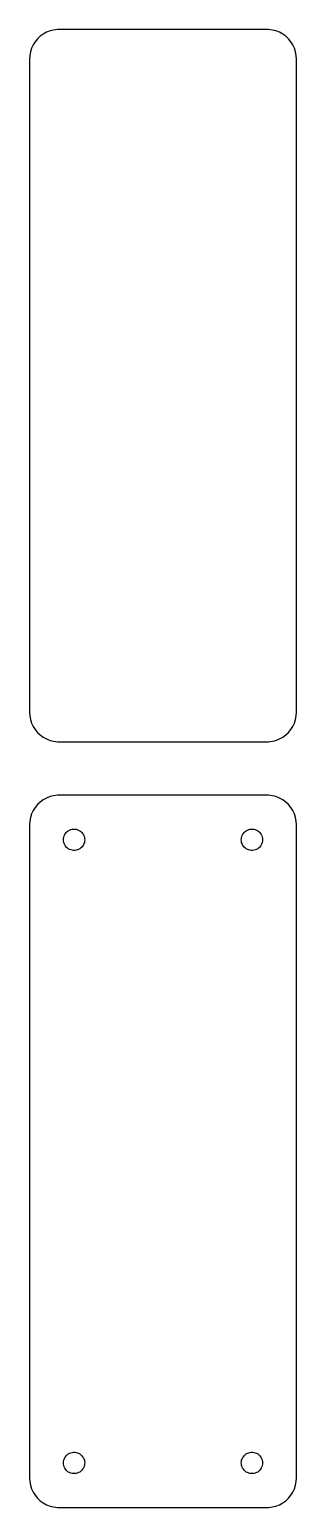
# Model space of a CAD drawing. Header units: metres. Extents: x -22 to 22, y 69 to 318.
import ezdxf

# ---------------------------------------------------------------- set-up
doc = ezdxf.new("R2010")
doc.units = ezdxf.units.M

msp = doc.modelspace()

# ---------------------------------------------------------------- linework, layer by layer
for p, q in [((-21.1448, 316.423), (-21.5451, 315.939)), ((-20.6871, 316.853), (-21.1448, 316.423)), ((-20.1791, 317.222), (-20.6871, 316.853)), ((-19.6289, 317.524), (-20.1791, 317.222)), ((-19.0451, 317.755), (-19.6289, 317.524)), ((-18.4369, 317.911), (-19.0451, 317.755)), ((-17.8139, 317.99), (-18.4369, 317.911)), ((17.8139, 317.99), (-17.8139, 317.99)), ((18.4369, 317.911), (17.8139, 317.99)), ((19.0451, 317.755), (18.4369, 317.911)), ((19.6289, 317.524), (19.0451, 317.755)), ((20.1791, 317.222), (19.6289, 317.524)), ((20.6871, 316.853), (20.1791, 317.222)), ((21.1448, 316.423), (20.6871, 316.853)), ((21.5451, 315.939), (21.1448, 316.423)), ((-22.3429, 314.243), (-22.4606, 313.627)), ((-22.1489, 314.841), (-22.3429, 314.243)), ((-21.8815, 315.409), (-22.1489, 314.841)), ((-21.5451, 315.939), (-21.8815, 315.409)), ((21.8815, 315.409), (21.5451, 315.939)), ((22.1489, 314.841), (21.8815, 315.409)), ((22.3429, 314.243), (22.1489, 314.841)), ((22.4606, 313.627), (22.3429, 314.243)), ((-22.4606, 313.627), (-22.5, 313)), ((-22.5, 313), (-22.5, 203)), ((22.5, 313), (22.4606, 313.627)), ((22.5, 203), (22.5, 313)), ((-22.5, 203), (-22.4606, 202.373)), ((-22.4606, 202.373), (-22.3429, 201.757)), ((-22.3429, 201.757), (-22.1489, 201.159)), ((22.1489, 201.159), (22.3429, 201.757)), ((22.3429, 201.757), (22.4606, 202.373)), ((22.4606, 202.373), (22.5, 203)), ((-22.1489, 201.159), (-21.8815, 200.591)), ((-21.8815, 200.591), (-21.5451, 200.061)), ((-21.5451, 200.061), (-21.1448, 199.577)), ((-21.1448, 199.577), (-20.6871, 199.147)), ((20.6871, 199.147), (21.1448, 199.577)), ((21.1448, 199.577), (21.5451, 200.061)), ((21.5451, 200.061), (21.8815, 200.591)), ((21.8815, 200.591), (22.1489, 201.159)), ((-20.6871, 199.147), (-20.1791, 198.778)), ((-20.1791, 198.778), (-19.6289, 198.476)), ((-19.6289, 198.476), (-19.0451, 198.245)), ((-19.0451, 198.245), (-18.4369, 198.089)), ((-18.4369, 198.089), (-17.8139, 198.01)), ((-17.8139, 198.01), (17.8139, 198.01)), ((17.8139, 198.01), (18.4369, 198.089)), ((18.4369, 198.089), (19.0451, 198.245)), ((19.0451, 198.245), (19.6289, 198.476)), ((19.6289, 198.476), (20.1791, 198.778)), ((20.1791, 198.778), (20.6871, 199.147)), ((-21.5451, 186.939), (-21.8815, 186.409)), ((-21.1448, 187.423), (-21.5451, 186.939)), ((-20.6871, 187.853), (-21.1448, 187.423)), ((-20.1791, 188.222), (-20.6871, 187.853)), ((-19.6289, 188.524), (-20.1791, 188.222)), ((-19.0451, 188.755), (-19.6289, 188.524)), ((-18.4369, 188.911), (-19.0451, 188.755)), ((-17.8139, 188.99), (-18.4369, 188.911)), ((17.8139, 188.99), (-17.8139, 188.99)), ((18.4369, 188.911), (17.8139, 188.99)), ((19.0451, 188.755), (18.4369, 188.911)), ((19.6289, 188.524), (19.0451, 188.755)), ((20.1791, 188.222), (19.6289, 188.524)), ((20.6871, 187.853), (20.1791, 188.222)), ((21.1448, 187.423), (20.6871, 187.853)), ((21.5451, 186.939), (21.1448, 187.423)), ((21.8815, 186.409), (21.5451, 186.939)), ((-22.4606, 184.627), (-22.5, 184)), ((-22.3429, 185.243), (-22.4606, 184.627)), ((-22.1489, 185.841), (-22.3429, 185.243)), ((-21.8815, 186.409), (-22.1489, 185.841)), ((22.1489, 185.841), (21.8815, 186.409)), ((22.3429, 185.243), (22.1489, 185.841)), ((22.4606, 184.627), (22.3429, 185.243)), ((22.5, 184), (22.4606, 184.627)), ((-22.5, 184), (-22.5, 74)), ((-16.7858, 181.726), (-16.7434, 181.948)), ((-16.7434, 181.948), (-16.6736, 182.163)), ((-16.6736, 182.163), (-16.5773, 182.367)), ((-16.5773, 182.367), (-16.4562, 182.558)), ((-16.4562, 182.558), (-16.3121, 182.732)), ((-16.3121, 182.732), (-16.1474, 182.887)), ((-16.1474, 182.887), (-15.9645, 183.02)), ((-15.9645, 183.02), (-15.7664, 183.129)), ((-15.7664, 183.129), (-15.5562, 183.212)), ((-15.5562, 183.212), (-15.3373, 183.268)), ((-15.3373, 183.268), (-15.113, 183.296)), ((-15.113, 183.296), (-14.887, 183.296)), ((-14.887, 183.296), (-14.6627, 183.268)), ((-14.6627, 183.268), (-14.4438, 183.212)), ((-14.4438, 183.212), (-14.2336, 183.129)), ((-14.2336, 183.129), (-14.0355, 183.02)), ((-14.0355, 183.02), (-13.8526, 182.887)), ((-13.8526, 182.887), (-13.6879, 182.732)), ((-13.6879, 182.732), (-13.5438, 182.558)), ((-13.5438, 182.558), (-13.4226, 182.367)), ((-13.4226, 182.367), (-13.3264, 182.163)), ((-13.3264, 182.163), (-13.2565, 181.948)), ((-13.2565, 181.948), (-13.2142, 181.726)), ((13.2142, 181.726), (13.2565, 181.948)), ((13.2565, 181.948), (13.3264, 182.163)), ((13.3264, 182.163), (13.4226, 182.367)), ((13.4226, 182.367), (13.5438, 182.558)), ((13.5438, 182.558), (13.6879, 182.732)), ((13.6879, 182.732), (13.8526, 182.887)), ((13.8526, 182.887), (14.0355, 183.02)), ((14.0355, 183.02), (14.2336, 183.129)), ((14.2336, 183.129), (14.4438, 183.212)), ((14.4438, 183.212), (14.6627, 183.268)), ((14.6627, 183.268), (14.887, 183.296)), ((14.887, 183.296), (15.113, 183.296)), ((15.113, 183.296), (15.3373, 183.268)), ((15.3373, 183.268), (15.5562, 183.212)), ((15.5562, 183.212), (15.7664, 183.129)), ((15.7664, 183.129), (15.9645, 183.02)), ((15.9645, 183.02), (16.1474, 182.887)), ((16.1474, 182.887), (16.3121, 182.732)), ((16.3121, 182.732), (16.4562, 182.558)), ((16.4562, 182.558), (16.5773, 182.367)), ((16.5773, 182.367), (16.6736, 182.163)), ((16.6736, 182.163), (16.7434, 181.948)), ((16.7434, 181.948), (16.7858, 181.726)), ((22.5, 74), (22.5, 184)), ((-16.8, 181.5), (-16.7858, 181.726)), ((-16.7858, 181.274), (-16.8, 181.5)), ((-16.7434, 181.052), (-16.7858, 181.274)), ((-16.6736, 180.837), (-16.7434, 181.052)), ((-16.5773, 180.633), (-16.6736, 180.837)), ((-16.4562, 180.442), (-16.5773, 180.633)), ((-16.3121, 180.268), (-16.4562, 180.442)), ((-16.1474, 180.113), (-16.3121, 180.268)), ((-15.9645, 179.98), (-16.1474, 180.113)), ((-15.7664, 179.871), (-15.9645, 179.98)), ((-15.5562, 179.788), (-15.7664, 179.871)), ((-15.3373, 179.732), (-15.5562, 179.788)), ((-15.113, 179.704), (-15.3373, 179.732)), ((-14.887, 179.704), (-15.113, 179.704)), ((-14.6627, 179.732), (-14.887, 179.704)), ((-14.4438, 179.788), (-14.6627, 179.732)), ((-14.2336, 179.871), (-14.4438, 179.788)), ((-14.0355, 179.98), (-14.2336, 179.871)), ((-13.8526, 180.113), (-14.0355, 179.98)), ((-13.6879, 180.268), (-13.8526, 180.113)), ((-13.5438, 180.442), (-13.6879, 180.268)), ((-13.4226, 180.633), (-13.5438, 180.442)), ((-13.3264, 180.837), (-13.4226, 180.633)), ((-13.2565, 181.052), (-13.3264, 180.837)), ((-13.2142, 181.274), (-13.2565, 181.052)), ((-13.2142, 181.726), (-13.2, 181.5)), ((-13.2, 181.5), (-13.2142, 181.274)), ((13.2, 181.5), (13.2142, 181.726)), ((13.2142, 181.274), (13.2, 181.5)), ((13.2565, 181.052), (13.2142, 181.274)), ((13.3264, 180.837), (13.2565, 181.052)), ((13.4226, 180.633), (13.3264, 180.837)), ((13.5438, 180.442), (13.4226, 180.633)), ((13.6879, 180.268), (13.5438, 180.442)), ((13.8526, 180.113), (13.6879, 180.268)), ((14.0355, 179.98), (13.8526, 180.113)), ((14.2336, 179.871), (14.0355, 179.98)), ((14.4438, 179.788), (14.2336, 179.871)), ((14.6627, 179.732), (14.4438, 179.788)), ((14.887, 179.704), (14.6627, 179.732)), ((15.113, 179.704), (14.887, 179.704)), ((15.3373, 179.732), (15.113, 179.704)), ((15.5562, 179.788), (15.3373, 179.732)), ((15.7664, 179.871), (15.5562, 179.788)), ((15.9645, 179.98), (15.7664, 179.871)), ((16.1474, 180.113), (15.9645, 179.98)), ((16.3121, 180.268), (16.1474, 180.113)), ((16.4562, 180.442), (16.3121, 180.268)), ((16.5773, 180.633), (16.4562, 180.442)), ((16.6736, 180.837), (16.5773, 180.633)), ((16.7434, 181.052), (16.6736, 180.837)), ((16.7858, 181.274), (16.7434, 181.052)), ((16.7858, 181.726), (16.8, 181.5)), ((16.8, 181.5), (16.7858, 181.274)), ((-16.6736, 77.1626), (-16.5773, 77.3672)), ((-16.5773, 77.3672), (-16.4562, 77.558)), ((-16.4562, 77.558), (-16.3121, 77.7322)), ((-16.3121, 77.7322), (-16.1474, 77.8869)), ((-16.1474, 77.8869), (-15.9645, 78.0198)), ((-15.9645, 78.0198), (-15.7664, 78.1287)), ((-15.7664, 78.1287), (-15.5562, 78.2119)), ((-15.5562, 78.2119), (-15.3373, 78.2681)), ((-15.3373, 78.2681), (-15.113, 78.2964)), ((-15.113, 78.2964), (-14.887, 78.2964)), ((-14.887, 78.2964), (-14.6627, 78.2681)), ((-14.6627, 78.2681), (-14.4438, 78.2119)), ((-14.4438, 78.2119), (-14.2336, 78.1287)), ((-14.2336, 78.1287), (-14.0355, 78.0198)), ((-14.0355, 78.0198), (-13.8526, 77.8869)), ((-13.8526, 77.8869), (-13.6879, 77.7322)), ((-13.6879, 77.7322), (-13.5438, 77.558)), ((-13.5438, 77.558), (-13.4226, 77.3672)), ((-13.4226, 77.3672), (-13.3264, 77.1626)), ((13.3264, 77.1626), (13.4226, 77.3672)), ((13.4226, 77.3672), (13.5438, 77.558)), ((13.5438, 77.558), (13.6879, 77.7322)), ((13.6879, 77.7322), (13.8526, 77.8869)), ((13.8526, 77.8869), (14.0355, 78.0198)), ((14.0355, 78.0198), (14.2336, 78.1287)), ((14.2336, 78.1287), (14.4438, 78.2119)), ((14.4438, 78.2119), (14.6627, 78.2681)), ((14.6627, 78.2681), (14.887, 78.2964)), ((14.887, 78.2964), (15.113, 78.2964)), ((15.113, 78.2964), (15.3373, 78.2681)), ((15.3373, 78.2681), (15.5562, 78.2119)), ((15.5562, 78.2119), (15.7664, 78.1287)), ((15.7664, 78.1287), (15.9645, 78.0198)), ((15.9645, 78.0198), (16.1474, 77.8869)), ((16.1474, 77.8869), (16.3121, 77.7322)), ((16.3121, 77.7322), (16.4562, 77.558)), ((16.4562, 77.558), (16.5773, 77.3672)), ((16.5773, 77.3672), (16.6736, 77.1626)), ((-16.8, 76.5), (-16.7858, 76.7256)), ((-16.7858, 76.2744), (-16.8, 76.5)), ((-16.7858, 76.7256), (-16.7434, 76.9476)), ((-16.7434, 76.0524), (-16.7858, 76.2744)), ((-16.7434, 76.9476), (-16.6736, 77.1626)), ((-16.6736, 75.8374), (-16.7434, 76.0524)), ((-16.5773, 75.6328), (-16.6736, 75.8374)), ((-16.4562, 75.442), (-16.5773, 75.6328)), ((-16.3121, 75.2678), (-16.4562, 75.442)), ((-16.1474, 75.1131), (-16.3121, 75.2678)), ((-15.9645, 74.9802), (-16.1474, 75.1131)), ((-15.7664, 74.8713), (-15.9645, 74.9802)), ((-15.5562, 74.7881), (-15.7664, 74.8713)), ((-15.3373, 74.7319), (-15.5562, 74.7881)), ((-15.113, 74.7036), (-15.3373, 74.7319)), ((-14.887, 74.7036), (-15.113, 74.7036)), ((-14.6627, 74.7319), (-14.887, 74.7036)), ((-14.4438, 74.7881), (-14.6627, 74.7319)), ((-14.2336, 74.8713), (-14.4438, 74.7881)), ((-14.0355, 74.9802), (-14.2336, 74.8713)), ((-13.8526, 75.1131), (-14.0355, 74.9802)), ((-13.6879, 75.2678), (-13.8526, 75.1131)), ((-13.5438, 75.442), (-13.6879, 75.2678)), ((-13.4226, 75.6328), (-13.5438, 75.442)), ((-13.3264, 75.8374), (-13.4226, 75.6328)), ((-13.3264, 77.1626), (-13.2565, 76.9476)), ((-13.2565, 76.0524), (-13.3264, 75.8374)), ((-13.2565, 76.9476), (-13.2142, 76.7256)), ((-13.2142, 76.2744), (-13.2565, 76.0524)), ((-13.2142, 76.7256), (-13.2, 76.5)), ((-13.2, 76.5), (-13.2142, 76.2744)), ((13.2, 76.5), (13.2142, 76.7256)), ((13.2142, 76.2744), (13.2, 76.5)), ((13.2142, 76.7256), (13.2565, 76.9476)), ((13.2565, 76.0524), (13.2142, 76.2744)), ((13.2565, 76.9476), (13.3264, 77.1626)), ((13.3264, 75.8374), (13.2565, 76.0524)), ((13.4226, 75.6328), (13.3264, 75.8374)), ((13.5438, 75.442), (13.4226, 75.6328)), ((13.6879, 75.2678), (13.5438, 75.442)), ((13.8526, 75.1131), (13.6879, 75.2678)), ((14.0355, 74.9802), (13.8526, 75.1131)), ((14.2336, 74.8713), (14.0355, 74.9802)), ((14.4438, 74.7881), (14.2336, 74.8713)), ((14.6627, 74.7319), (14.4438, 74.7881)), ((14.887, 74.7036), (14.6627, 74.7319)), ((15.113, 74.7036), (14.887, 74.7036)), ((15.3373, 74.7319), (15.113, 74.7036)), ((15.5562, 74.7881), (15.3373, 74.7319)), ((15.7664, 74.8713), (15.5562, 74.7881)), ((15.9645, 74.9802), (15.7664, 74.8713)), ((16.1474, 75.1131), (15.9645, 74.9802)), ((16.3121, 75.2678), (16.1474, 75.1131)), ((16.4562, 75.442), (16.3121, 75.2678)), ((16.5773, 75.6328), (16.4562, 75.442)), ((16.6736, 75.8374), (16.5773, 75.6328)), ((16.6736, 77.1626), (16.7434, 76.9476)), ((16.7434, 76.0524), (16.6736, 75.8374)), ((16.7434, 76.9476), (16.7858, 76.7256)), ((16.7858, 76.2744), (16.7434, 76.0524)), ((16.7858, 76.7256), (16.8, 76.5)), ((16.8, 76.5), (16.7858, 76.2744)), ((-22.5, 74), (-22.4606, 73.3733)), ((-22.4606, 73.3733), (-22.3429, 72.7566)), ((-22.3429, 72.7566), (-22.1489, 72.1594)), ((22.1489, 72.1594), (22.3429, 72.7566)), ((22.3429, 72.7566), (22.4606, 73.3733)), ((22.4606, 73.3733), (22.5, 74)), ((-22.1489, 72.1594), (-21.8815, 71.5912)), ((-21.8815, 71.5912), (-21.5451, 71.0611)), ((-21.5451, 71.0611), (-21.1448, 70.5773)), ((-21.1448, 70.5773), (-20.6871, 70.1474)), ((-20.6871, 70.1474), (-20.1791, 69.7784)), ((-20.1791, 69.7784), (-19.6289, 69.4759)), ((19.6289, 69.4759), (20.1791, 69.7784)), ((20.1791, 69.7784), (20.6871, 70.1474)), ((20.6871, 70.1474), (21.1448, 70.5773)), ((21.1448, 70.5773), (21.5451, 71.0611)), ((21.5451, 71.0611), (21.8815, 71.5912)), ((21.8815, 71.5912), (22.1489, 72.1594)), ((-19.6289, 69.4759), (-19.0451, 69.2447)), ((-19.0451, 69.2447), (-18.4369, 69.0886)), ((-18.4369, 69.0886), (-17.8139, 69.0099)), ((-17.8139, 69.0099), (17.8139, 69.0099)), ((17.8139, 69.0099), (18.4369, 69.0886)), ((18.4369, 69.0886), (19.0451, 69.2447)), ((19.0451, 69.2447), (19.6289, 69.4759))]:
    msp.add_line(p, q)

doc.saveas('drawing.dxf')
